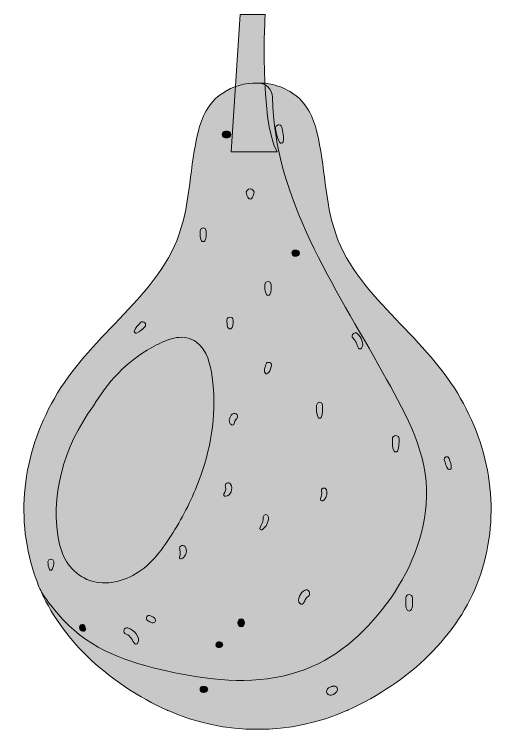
# Model space of a CAD drawing. Header units: inches. Extents: x 4230 to 5957, y -1858 to -103.
# Drawn here: x 5595.1 to 5920.7, y -586.1 to -102.7 of the extents above; entities that cross this region are included whole.
import ezdxf

# ---------------------------------------------------------------- set-up
doc = ezdxf.new("R2010")
doc.units = ezdxf.units.IN
doc.header["$MEASUREMENT"] = 0
doc.layers.add('Layer 1', color=7, linetype='Continuous')

# ---------------------------------------------------------------- blocks, each defined once
blk = doc.blocks.new('block 87')
at = {"layer": 'Layer 1', "true_color": 0xa57954}
h = blk.add_hatch(color=35, dxfattribs=at)
h.dxf.hatch_style = 2
edge = h.paths.add_edge_path()
edge.add_spline(control_points=[(5746.4053, -102.6694), (5746.4053, -102.6694), (5763.0224, -102.6694), (5763.0224, -102.6694), (5763.0224, -102.6694), (5759.0253, -172.6694), (5771.0253, -194.6694), (5771.0253, -194.6694), (5740.357, -194.6694), (5740.357, -194.6694), (5740.357, -194.6694), (5746.4053, -102.6694), (5746.4053, -102.6694)], knot_values=[0, 0, 0, 0, 1, 1, 1, 2, 2, 2, 3, 3, 3, 4, 4, 4, 4], degree=3, periodic=1)
at = {"layer": 'Layer 1', "lineweight": 0}
blk.add_open_spline([(5746.4053, -102.6694), (5746.4053, -102.6694), (5763.0224, -102.6694), (5763.0224, -102.6694), (5763.0224, -102.6694), (5759.0253, -172.6694), (5771.0253, -194.6694), (5771.0253, -194.6694), (5740.357, -194.6694), (5740.357, -194.6694), (5740.357, -194.6694), (5746.4053, -102.6694), (5746.4053, -102.6694)], degree=3, knots=[0, 0, 0, 0, 1, 1, 1, 2, 2, 2, 3, 3, 3, 4, 4, 4, 4], dxfattribs=at)
blk = doc.blocks.new('block 90')
at = {"layer": 'Layer 1', "true_color": 0x23700a}
h = blk.add_hatch(color=86, dxfattribs=at)
h.dxf.hatch_style = 2
edge = h.paths.add_edge_path()
edge.add_spline(control_points=[(5906.1962, -481.3043), (5892.6157, -518.4944), (5860.2787, -550.0053), (5818.4063, -569.0657), (5818.2166, -569.1512), (5818.0265, -569.2272), (5817.8461, -569.3127), (5780.7036, -586.0748), (5735.1465, -586.0748), (5698.0039, -569.3127), (5697.8138, -569.2272), (5697.6334, -569.1512), (5697.4438, -569.0657), (5658.848, -551.4964), (5628.3533, -523.3473), (5613.1767, -489.9275), (5613.1767, -489.9275), (5613.1767, -489.9275), (5613.1767, -489.918), (5611.8853, -487.0784), (5610.7172, -484.2104), (5609.6534, -481.3043), (5595.114, -441.474), (5600.4036, -397.6265), (5621.8761, -360.028), (5633.035, -340.4928), (5649.0848, -323.7686), (5665.3247, -306.8355), (5681.8118, -289.6555), (5697.9186, -271.6397), (5705.288, -250.49), (5713.1703, -227.8777), (5712.4868, -204.3727), (5718.1563, -181.4945), (5720.5402, -171.8836), (5724.8329, -161.7883), (5734.6243, -155.3779), (5741.3005, -151.0092), (5749.525, -148.2552), (5757.9202, -148.7205), (5761.3675, -148.5306), (5764.7865, -148.8819), (5768.0724, -149.6702), (5772.8116, -150.7908), (5777.2846, -152.8042), (5781.2165, -155.3779), (5791.0172, -161.7883), (5795.3006, -171.8836), (5797.6841, -181.4945), (5803.3632, -204.3727), (5802.6793, -227.8777), (5810.562, -250.49), (5817.9314, -271.6397), (5834.0383, -289.6555), (5850.5253, -306.8355), (5866.7652, -323.7686), (5882.815, -340.4928), (5893.9642, -360.028), (5915.4465, -397.6265), (5920.7361, -441.474), (5906.1962, -481.3043)], knot_values=[0, 0, 0, 0, 1, 1, 1, 2, 2, 2, 3, 3, 3, 4, 4, 4, 5, 5, 5, 6, 6, 6, 7, 7, 7, 8, 8, 8, 9, 9, 9, 10, 10, 10, 11, 11, 11, 12, 12, 12, 13, 13, 13, 14, 14, 14, 15, 15, 15, 16, 16, 16, 17, 17, 17, 18, 18, 18, 19, 19, 19, 20, 20, 20, 20], degree=3, periodic=1)
at = {"layer": 'Layer 1', "lineweight": 0}
blk.add_open_spline([(5906.1962, -481.3043), (5892.6157, -518.4944), (5860.2787, -550.0053), (5818.4063, -569.0657), (5818.2166, -569.1512), (5818.0265, -569.2272), (5817.8461, -569.3127), (5780.7036, -586.0748), (5735.1465, -586.0748), (5698.0039, -569.3127), (5697.8138, -569.2272), (5697.6334, -569.1512), (5697.4438, -569.0657), (5658.848, -551.4964), (5628.3533, -523.3473), (5613.1767, -489.9275), (5613.1767, -489.9275), (5613.1767, -489.9275), (5613.1767, -489.918), (5611.8853, -487.0784), (5610.7172, -484.2104), (5609.6534, -481.3043), (5595.114, -441.474), (5600.4036, -397.6265), (5621.8761, -360.028), (5633.035, -340.4928), (5649.0848, -323.7686), (5665.3247, -306.8355), (5681.8118, -289.6555), (5697.9186, -271.6397), (5705.288, -250.49), (5713.1703, -227.8777), (5712.4868, -204.3727), (5718.1563, -181.4945), (5720.5402, -171.8836), (5724.8329, -161.7883), (5734.6243, -155.3779), (5741.3005, -151.0092), (5749.525, -148.2552), (5757.9202, -148.7205), (5761.3675, -148.5306), (5764.7865, -148.8819), (5768.0724, -149.6702), (5772.8116, -150.7908), (5777.2846, -152.8042), (5781.2165, -155.3779), (5791.0172, -161.7883), (5795.3006, -171.8836), (5797.6841, -181.4945), (5803.3632, -204.3727), (5802.6793, -227.8777), (5810.562, -250.49), (5817.9314, -271.6397), (5834.0383, -289.6555), (5850.5253, -306.8355), (5866.7652, -323.7686), (5882.815, -340.4928), (5893.9642, -360.028), (5915.4465, -397.6265), (5920.7361, -441.474), (5906.1962, -481.3043)], degree=3, knots=[0, 0, 0, 0, 1, 1, 1, 2, 2, 2, 3, 3, 3, 4, 4, 4, 5, 5, 5, 6, 6, 6, 7, 7, 7, 8, 8, 8, 9, 9, 9, 10, 10, 10, 11, 11, 11, 12, 12, 12, 13, 13, 13, 14, 14, 14, 15, 15, 15, 16, 16, 16, 17, 17, 17, 18, 18, 18, 19, 19, 19, 20, 20, 20, 20], dxfattribs=at)
blk = doc.blocks.new('block 91')
at = {"layer": 'Layer 1', "true_color": 0x287f0c}
h = blk.add_hatch(color=86, dxfattribs=at)
h.dxf.hatch_style = 2
edge = h.paths.add_edge_path()
edge.add_spline(control_points=[(5847.1536, -493.9732), (5832.7848, -514.4962), (5813.5535, -532.6734), (5789.8203, -541.6765), (5763.514, -551.6578), (5734.6906, -550.2618), (5707.5102, -544.9434), (5681.6787, -539.8911), (5655.1725, -533.0533), (5634.9344, -515.2939), (5626.4822, -507.8578), (5619.3117, -499.2535), (5613.1767, -489.9275), (5613.1767, -489.9275), (5613.1767, -489.9275), (5613.1767, -489.918), (5611.8853, -487.0784), (5610.7172, -484.2104), (5609.6534, -481.3043), (5595.114, -441.474), (5600.4036, -397.6265), (5621.8761, -360.028), (5633.035, -340.4928), (5649.0848, -323.7686), (5665.3247, -306.8355), (5681.8118, -289.6555), (5697.9186, -271.6397), (5705.288, -250.49), (5713.1703, -227.8777), (5712.4868, -204.3727), (5718.1563, -181.4945), (5720.5402, -171.8836), (5724.8329, -161.7883), (5734.6243, -155.3779), (5741.3005, -151.0092), (5749.525, -148.2552), (5757.9202, -148.7205), (5757.9546, -148.7186), (5757.9891, -148.7168), (5758.0236, -148.715), (5763.4206, -148.4345), (5767.9029, -152.8344), (5767.9801, -158.2381), (5768.9465, -225.9183), (5809.7265, -284.8147), (5841.8733, -342.81), (5855.1978, -366.8278), (5870.5065, -392.6406), (5871.0954, -420.8751), (5871.6463, -447.0202), (5862.026, -472.719), (5847.1536, -493.9732)], knot_values=[0, 0, 0, 0, 1, 1, 1, 2, 2, 2, 3, 3, 3, 4, 4, 4, 5, 5, 5, 6, 6, 6, 7, 7, 7, 8, 8, 8, 9, 9, 9, 10, 10, 10, 11, 11, 11, 12, 12, 12, 13, 13, 13, 14, 14, 14, 15, 15, 15, 16, 16, 16, 17, 17, 17, 17], degree=3, periodic=1)
at = {"layer": 'Layer 1', "lineweight": 0}
blk.add_open_spline([(5847.1536, -493.9732), (5832.7848, -514.4962), (5813.5535, -532.6734), (5789.8203, -541.6765), (5763.514, -551.6578), (5734.6906, -550.2618), (5707.5102, -544.9434), (5681.6787, -539.8911), (5655.1725, -533.0533), (5634.9344, -515.2939), (5626.4822, -507.8578), (5619.3117, -499.2535), (5613.1767, -489.9275), (5613.1767, -489.9275), (5613.1767, -489.9275), (5613.1767, -489.918), (5611.8853, -487.0784), (5610.7172, -484.2104), (5609.6534, -481.3043), (5595.114, -441.474), (5600.4036, -397.6265), (5621.8761, -360.028), (5633.035, -340.4928), (5649.0848, -323.7686), (5665.3247, -306.8355), (5681.8118, -289.6555), (5697.9186, -271.6397), (5705.288, -250.49), (5713.1703, -227.8777), (5712.4868, -204.3727), (5718.1563, -181.4945), (5720.5402, -171.8836), (5724.8329, -161.7883), (5734.6243, -155.3779), (5741.3005, -151.0092), (5749.525, -148.2552), (5757.9202, -148.7205), (5757.9546, -148.7186), (5757.9891, -148.7168), (5758.0236, -148.715), (5763.4206, -148.4345), (5767.9029, -152.8344), (5767.9801, -158.2381), (5768.9465, -225.9183), (5809.7265, -284.8147), (5841.8733, -342.81), (5855.1978, -366.8278), (5870.5065, -392.6406), (5871.0954, -420.8751), (5871.6463, -447.0202), (5862.026, -472.719), (5847.1536, -493.9732)], degree=3, knots=[0, 0, 0, 0, 1, 1, 1, 2, 2, 2, 3, 3, 3, 4, 4, 4, 5, 5, 5, 6, 6, 6, 7, 7, 7, 8, 8, 8, 9, 9, 9, 10, 10, 10, 11, 11, 11, 12, 12, 12, 13, 13, 13, 14, 14, 14, 15, 15, 15, 16, 16, 16, 17, 17, 17, 17], dxfattribs=at)
blk = doc.blocks.new('block 92')
at = {"layer": 'Layer 1', "true_color": 0x559e35}
h = blk.add_hatch(color=95, dxfattribs=at)
h.dxf.hatch_style = 2
edge = h.paths.add_edge_path()
edge.add_spline(control_points=[(5727.5925, -345.7436), (5726.4262, -337.3755), (5724.2055, -327.801), (5717.0702, -322.4134), (5708.6449, -316.0516), (5698.8034, -319.9533), (5690.3795, -324.1853), (5673.2353, -332.7983), (5659.2046, -346.8295), (5649.2708, -363.1123), (5648.7449, -363.974), (5648.2385, -364.8496), (5647.7377, -365.7292), (5628.0501, -391.87), (5618.3797, -426.5056), (5625.4018, -457.9103), (5627.9068, -469.1132), (5634.736, -478.2672), (5645.7029, -482.1375), (5656.4784, -485.9402), (5668.8601, -482.568), (5678.0765, -476.5418), (5688.6697, -469.615), (5696.0948, -458.6309), (5702.6221, -448.0439), (5709.685, -436.5875), (5715.4602, -424.3352), (5719.9865, -411.6671), (5727.464, -390.7387), (5730.6706, -367.8324), (5727.5925, -345.7436)], knot_values=[0, 0, 0, 0, 1, 1, 1, 2, 2, 2, 3, 3, 3, 4, 4, 4, 5, 5, 5, 6, 6, 6, 7, 7, 7, 8, 8, 8, 9, 9, 9, 10, 10, 10, 10], degree=3, periodic=1)
at = {"layer": 'Layer 1', "lineweight": 0}
blk.add_open_spline([(5727.5925, -345.7436), (5726.4262, -337.3755), (5724.2055, -327.801), (5717.0702, -322.4134), (5708.6449, -316.0516), (5698.8034, -319.9533), (5690.3795, -324.1853), (5673.2353, -332.7983), (5659.2046, -346.8295), (5649.2708, -363.1123), (5648.7449, -363.974), (5648.2385, -364.8496), (5647.7377, -365.7292), (5628.0501, -391.87), (5618.3797, -426.5056), (5625.4018, -457.9103), (5627.9068, -469.1132), (5634.736, -478.2672), (5645.7029, -482.1375), (5656.4784, -485.9402), (5668.8601, -482.568), (5678.0765, -476.5418), (5688.6697, -469.615), (5696.0948, -458.6309), (5702.6221, -448.0439), (5709.685, -436.5875), (5715.4602, -424.3352), (5719.9865, -411.6671), (5727.464, -390.7387), (5730.6706, -367.8324), (5727.5925, -345.7436)], degree=3, knots=[0, 0, 0, 0, 1, 1, 1, 2, 2, 2, 3, 3, 3, 4, 4, 4, 5, 5, 5, 6, 6, 6, 7, 7, 7, 8, 8, 8, 9, 9, 9, 10, 10, 10, 10], dxfattribs=at)
blk = doc.blocks.new('block 89')
at = {"layer": 'Layer 1'}
for name in ['block 90', 'block 91', 'block 92']:
    blk.add_blockref(name, (0, 0), dxfattribs=at)
blk = doc.blocks.new('block 93')
at = {"layer": 'Layer 1', "true_color": 0x1c5807}
h = blk.add_hatch(color=88, dxfattribs=at)
h.dxf.hatch_style = 2
edge = h.paths.add_edge_path()
edge.add_spline(control_points=[(5785.2524, -261.08), (5784.6401, -260.6375), (5783.7402, -260.6738), (5783.0054, -260.5928), (5781.873, -260.4678), (5780.9194, -261.6362), (5780.9194, -262.6787), (5780.9194, -263.7213), (5781.873, -264.8896), (5783.0054, -264.7646), (5783.7402, -264.6836), (5784.6401, -264.7199), (5785.2524, -264.2775), (5786.4355, -263.4228), (5786.4355, -261.9346), (5785.2524, -261.08)], knot_values=[0, 0, 0, 0, 1, 1, 1, 2, 2, 2, 3, 3, 3, 4, 4, 4, 5, 5, 5, 5], degree=3, periodic=1)
at = {"layer": 'Layer 1', "lineweight": 0}
blk.add_open_spline([(5785.2524, -261.08), (5784.6401, -260.6375), (5783.7402, -260.6738), (5783.0054, -260.5928), (5781.873, -260.4678), (5780.9194, -261.6362), (5780.9194, -262.6787), (5780.9194, -263.7213), (5781.873, -264.8896), (5783.0054, -264.7646), (5783.7402, -264.6836), (5784.6401, -264.7199), (5785.2524, -264.2775), (5786.4355, -263.4228), (5786.4355, -261.9346), (5785.2524, -261.08)], degree=3, knots=[0, 0, 0, 0, 1, 1, 1, 2, 2, 2, 3, 3, 3, 4, 4, 4, 5, 5, 5, 5], dxfattribs=at)
blk = doc.blocks.new('block 94')
at = {"layer": 'Layer 1', "true_color": 0x1c5807}
h = blk.add_hatch(color=88, dxfattribs=at)
h.dxf.hatch_style = 2
edge = h.paths.add_edge_path()
edge.add_spline(control_points=[(5825.0015, -316.682), (5822.9922, -314.7122), (5819.8779, -317.829), (5821.9189, -319.7645), (5822.8125, -320.612), (5823.4595, -321.5679), (5824.0244, -322.6597), (5824.6421, -323.8534), (5824.7446, -325.1558), (5825.4849, -326.2922), (5826.0112, -327.1009), (5827.0532, -327.0487), (5827.5894, -326.2922), (5829.689, -323.3304), (5827.2217, -318.8582), (5825.0015, -316.682)], knot_values=[0, 0, 0, 0, 1, 1, 1, 2, 2, 2, 3, 3, 3, 4, 4, 4, 5, 5, 5, 5], degree=3, periodic=1)
at = {"layer": 'Layer 1', "lineweight": 0}
blk.add_open_spline([(5825.0015, -316.682), (5822.9922, -314.7122), (5819.8779, -317.829), (5821.9189, -319.7645), (5822.8125, -320.612), (5823.4595, -321.5679), (5824.0244, -322.6597), (5824.6421, -323.8534), (5824.7446, -325.1558), (5825.4849, -326.2922), (5826.0112, -327.1009), (5827.0532, -327.0487), (5827.5894, -326.2922), (5829.689, -323.3304), (5827.2217, -318.8582), (5825.0015, -316.682)], degree=3, knots=[0, 0, 0, 0, 1, 1, 1, 2, 2, 2, 3, 3, 3, 4, 4, 4, 5, 5, 5, 5], dxfattribs=at)
blk = doc.blocks.new('block 95')
at = {"layer": 'Layer 1', "true_color": 0x1c5807}
h = blk.add_hatch(color=88, dxfattribs=at)
h.dxf.hatch_style = 2
edge = h.paths.add_edge_path()
edge.add_spline(control_points=[(5852.752, -387.1725), (5852.7173, -384.2709), (5848.2871, -384.2709), (5848.252, -387.1725), (5848.2192, -389.9061), (5848.1416, -392.8357), (5849.3892, -395.3227), (5849.811, -396.1639), (5851.1934, -396.1639), (5851.6152, -395.3227), (5852.8628, -392.8357), (5852.7852, -389.9061), (5852.752, -387.1725)], knot_values=[0, 0, 0, 0, 1, 1, 1, 2, 2, 2, 3, 3, 3, 4, 4, 4, 4], degree=3, periodic=1)
at = {"layer": 'Layer 1', "lineweight": 0}
blk.add_open_spline([(5852.752, -387.1725), (5852.7173, -384.2709), (5848.2871, -384.2709), (5848.252, -387.1725), (5848.2192, -389.9061), (5848.1416, -392.8357), (5849.3892, -395.3227), (5849.811, -396.1639), (5851.1934, -396.1639), (5851.6152, -395.3227), (5852.8628, -392.8357), (5852.7852, -389.9061), (5852.752, -387.1725)], degree=3, knots=[0, 0, 0, 0, 1, 1, 1, 2, 2, 2, 3, 3, 3, 4, 4, 4, 4], dxfattribs=at)
blk = doc.blocks.new('block 96')
at = {"layer": 'Layer 1', "true_color": 0x1c5807}
h = blk.add_hatch(color=88, dxfattribs=at)
h.dxf.hatch_style = 2
edge = h.paths.add_edge_path()
edge.add_spline(control_points=[(5886.3315, -400.3157), (5885.6973, -398.2053), (5882.3604, -399.121), (5883.0317, -401.2254), (5883.6953, -403.3045), (5884.1919, -405.8384), (5885.7461, -407.4313), (5886.2725, -407.9706), (5887.4082, -407.7714), (5887.5483, -406.9556), (5887.9312, -404.727), (5886.9702, -402.4407), (5886.3315, -400.3157)], knot_values=[0, 0, 0, 0, 1, 1, 1, 2, 2, 2, 3, 3, 3, 4, 4, 4, 4], degree=3, periodic=1)
at = {"layer": 'Layer 1', "lineweight": 0}
blk.add_open_spline([(5886.3315, -400.3157), (5885.6973, -398.2053), (5882.3604, -399.121), (5883.0317, -401.2254), (5883.6953, -403.3045), (5884.1919, -405.8384), (5885.7461, -407.4313), (5886.2725, -407.9706), (5887.4082, -407.7714), (5887.5483, -406.9556), (5887.9312, -404.727), (5886.9702, -402.4407), (5886.3315, -400.3157)], degree=3, knots=[0, 0, 0, 0, 1, 1, 1, 2, 2, 2, 3, 3, 3, 4, 4, 4, 4], dxfattribs=at)
blk = doc.blocks.new('block 97')
at = {"layer": 'Layer 1', "true_color": 0x1c5807}
h = blk.add_hatch(color=88, dxfattribs=at)
h.dxf.hatch_style = 2
edge = h.paths.add_edge_path()
edge.add_spline(control_points=[(5804.0381, -421.2585), (5803.3687, -419.1328), (5800.0195, -420.0411), (5800.6929, -422.1807), (5801.2173, -423.8459), (5800.8511, -425.632), (5800.1514, -427.2), (5799.7383, -428.1265), (5800.6206, -429.2771), (5801.6265, -428.675), (5804.1885, -427.1422), (5804.9058, -424.0147), (5804.0381, -421.2585)], knot_values=[0, 0, 0, 0, 1, 1, 1, 2, 2, 2, 3, 3, 3, 4, 4, 4, 4], degree=3, periodic=1)
at = {"layer": 'Layer 1', "lineweight": 0}
blk.add_open_spline([(5804.0381, -421.2585), (5803.3687, -419.1328), (5800.0195, -420.0411), (5800.6929, -422.1807), (5801.2173, -423.8459), (5800.8511, -425.632), (5800.1514, -427.2), (5799.7383, -428.1265), (5800.6206, -429.2771), (5801.6265, -428.675), (5804.1885, -427.1422), (5804.9058, -424.0147), (5804.0381, -421.2585)], degree=3, knots=[0, 0, 0, 0, 1, 1, 1, 2, 2, 2, 3, 3, 3, 4, 4, 4, 4], dxfattribs=at)
blk = doc.blocks.new('block 98')
at = {"layer": 'Layer 1', "true_color": 0x1c5807}
h = blk.add_hatch(color=88, dxfattribs=at)
h.dxf.hatch_style = 2
edge = h.paths.add_edge_path()
edge.add_spline(control_points=[(5763.4893, -337.2677), (5763.2788, -338.0291), (5763.0679, -338.7904), (5762.8569, -339.5517), (5762.5825, -340.543), (5762.5278, -341.3024), (5762.6641, -342.3187), (5762.8008, -343.339), (5764.0474, -344.2025), (5764.9048, -343.2468), (5765.5835, -342.4899), (5766.0498, -341.8463), (5766.377, -340.8733), (5766.665, -340.0162), (5766.9531, -339.1591), (5767.2412, -338.302), (5768.0391, -335.929), (5764.1606, -334.8432), (5763.4893, -337.2677)], knot_values=[0, 0, 0, 0, 1, 1, 1, 2, 2, 2, 3, 3, 3, 4, 4, 4, 5, 5, 5, 6, 6, 6, 6], degree=3, periodic=1)
at = {"layer": 'Layer 1', "lineweight": 0}
blk.add_open_spline([(5763.4893, -337.2677), (5763.2788, -338.0291), (5763.0679, -338.7904), (5762.8569, -339.5517), (5762.5825, -340.543), (5762.5278, -341.3024), (5762.6641, -342.3187), (5762.8008, -343.339), (5764.0474, -344.2025), (5764.9048, -343.2468), (5765.5835, -342.4899), (5766.0498, -341.8463), (5766.377, -340.8733), (5766.665, -340.0162), (5766.9531, -339.1591), (5767.2412, -338.302), (5768.0391, -335.929), (5764.1606, -334.8432), (5763.4893, -337.2677)], degree=3, knots=[0, 0, 0, 0, 1, 1, 1, 2, 2, 2, 3, 3, 3, 4, 4, 4, 5, 5, 5, 6, 6, 6, 6], dxfattribs=at)
blk = doc.blocks.new('block 99')
at = {"layer": 'Layer 1', "true_color": 0x1c5807}
h = blk.add_hatch(color=88, dxfattribs=at)
h.dxf.hatch_style = 2
edge = h.paths.add_edge_path()
edge.add_spline(control_points=[(5723.5479, -247.6794), (5723.5239, -245.0498), (5719.4937, -245.0498), (5719.4697, -247.6794), (5719.4502, -249.8096), (5719.0835, -252.5436), (5720.3755, -254.3416), (5720.978, -255.1806), (5722.0391, -255.1806), (5722.6421, -254.3416), (5723.9336, -252.5436), (5723.5669, -249.8096), (5723.5479, -247.6794)], knot_values=[0, 0, 0, 0, 1, 1, 1, 2, 2, 2, 3, 3, 3, 4, 4, 4, 4], degree=3, periodic=1)
at = {"layer": 'Layer 1', "lineweight": 0}
blk.add_open_spline([(5723.5479, -247.6794), (5723.5239, -245.0498), (5719.4937, -245.0498), (5719.4697, -247.6794), (5719.4502, -249.8096), (5719.0835, -252.5436), (5720.3755, -254.3416), (5720.978, -255.1806), (5722.0391, -255.1806), (5722.6421, -254.3416), (5723.9336, -252.5436), (5723.5669, -249.8096), (5723.5479, -247.6794)], degree=3, knots=[0, 0, 0, 0, 1, 1, 1, 2, 2, 2, 3, 3, 3, 4, 4, 4, 4], dxfattribs=at)
blk = doc.blocks.new('block 100')
at = {"layer": 'Layer 1', "true_color": 0x1c5807}
h = blk.add_hatch(color=88, dxfattribs=at)
h.dxf.hatch_style = 2
edge = h.paths.add_edge_path()
edge.add_spline(control_points=[(5737.8203, -181.003), (5737.8203, -181.003), (5736.5078, -181.003), (5736.5078, -181.003), (5735.3198, -181.003), (5734.3281, -181.9945), (5734.3281, -183.1827), (5734.3281, -184.3708), (5735.3198, -185.3624), (5736.5078, -185.3624), (5736.5078, -185.3624), (5737.8203, -185.3624), (5737.8203, -185.3624), (5739.0083, -185.3624), (5740, -184.3708), (5740, -183.1827), (5740, -181.9945), (5739.0083, -181.003), (5737.8203, -181.003)], knot_values=[0, 0, 0, 0, 1, 1, 1, 2, 2, 2, 3, 3, 3, 4, 4, 4, 5, 5, 5, 6, 6, 6, 6], degree=3, periodic=1)
at = {"layer": 'Layer 1', "lineweight": 0}
blk.add_open_spline([(5737.8203, -181.003), (5737.8203, -181.003), (5736.5078, -181.003), (5736.5078, -181.003), (5735.3198, -181.003), (5734.3281, -181.9945), (5734.3281, -183.1827), (5734.3281, -184.3708), (5735.3198, -185.3624), (5736.5078, -185.3624), (5736.5078, -185.3624), (5737.8203, -185.3624), (5737.8203, -185.3624), (5739.0083, -185.3624), (5740, -184.3708), (5740, -183.1827), (5740, -181.9945), (5739.0083, -181.003), (5737.8203, -181.003)], degree=3, knots=[0, 0, 0, 0, 1, 1, 1, 2, 2, 2, 3, 3, 3, 4, 4, 4, 5, 5, 5, 6, 6, 6, 6], dxfattribs=at)
blk = doc.blocks.new('block 101')
at = {"layer": 'Layer 1', "true_color": 0x1c5807}
h = blk.add_hatch(color=88, dxfattribs=at)
h.dxf.hatch_style = 2
edge = h.paths.add_edge_path()
edge.add_spline(control_points=[(5774.2256, -178.1789), (5773.7173, -175.4549), (5769.5283, -176.603), (5770.0669, -179.3253), (5770.6738, -182.3917), (5771.0288, -185.6983), (5772.7349, -188.3714), (5773.2988, -189.2554), (5774.9097, -189.2413), (5775.1338, -188.0579), (5775.7559, -184.7726), (5774.8306, -181.4226), (5774.2256, -178.1789)], knot_values=[0, 0, 0, 0, 1, 1, 1, 2, 2, 2, 3, 3, 3, 4, 4, 4, 4], degree=3, periodic=1)
at = {"layer": 'Layer 1', "lineweight": 0}
blk.add_open_spline([(5774.2256, -178.1789), (5773.7173, -175.4549), (5769.5283, -176.603), (5770.0669, -179.3253), (5770.6738, -182.3917), (5771.0288, -185.6983), (5772.7349, -188.3714), (5773.2988, -189.2554), (5774.9097, -189.2413), (5775.1338, -188.0579), (5775.7559, -184.7726), (5774.8306, -181.4226), (5774.2256, -178.1789)], degree=3, knots=[0, 0, 0, 0, 1, 1, 1, 2, 2, 2, 3, 3, 3, 4, 4, 4, 4], dxfattribs=at)
blk = doc.blocks.new('block 102')
at = {"layer": 'Layer 1', "true_color": 0x1c5807}
h = blk.add_hatch(color=88, dxfattribs=at)
h.dxf.hatch_style = 2
edge = h.paths.add_edge_path()
edge.add_spline(control_points=[(5753.0068, -219.5323), (5751.3857, -219.5323), (5749.8618, -221.2424), (5750.4531, -222.8848), (5750.5288, -223.0947), (5750.6045, -223.3046), (5750.6807, -223.5143), (5750.7539, -223.7756), (5750.8789, -224.0067), (5751.0273, -224.2239), (5751.0356, -224.2592), (5751.0386, -224.2816), (5751.0542, -224.3344), (5751.1973, -224.9487), (5751.4624, -225.3736), (5751.833, -225.8667), (5752.4839, -226.7321), (5753.5303, -226.7321), (5754.1807, -225.8667), (5754.5518, -225.3736), (5754.8169, -224.9487), (5754.96, -224.3344), (5754.9673, -224.3015), (5754.9751, -224.2685), (5754.9829, -224.2356), (5755.0166, -224.1898), (5755.0498, -224.1458), (5755.0903, -224.0907), (5755.2983, -223.7354), (5755.4199, -223.2766), (5755.561, -222.8848), (5756.1523, -221.2424), (5754.6284, -219.5323), (5753.0068, -219.5323)], knot_values=[0, 0, 0, 0, 1, 1, 1, 2, 2, 2, 3, 3, 3, 4, 4, 4, 5, 5, 5, 6, 6, 6, 7, 7, 7, 8, 8, 8, 9, 9, 9, 10, 10, 10, 11, 11, 11, 11], degree=3, periodic=1)
at = {"layer": 'Layer 1', "lineweight": 0}
blk.add_open_spline([(5753.0068, -219.5323), (5751.3857, -219.5323), (5749.8618, -221.2424), (5750.4531, -222.8848), (5750.5288, -223.0947), (5750.6045, -223.3046), (5750.6807, -223.5143), (5750.7539, -223.7756), (5750.8789, -224.0067), (5751.0273, -224.2239), (5751.0356, -224.2592), (5751.0386, -224.2816), (5751.0542, -224.3344), (5751.1973, -224.9487), (5751.4624, -225.3736), (5751.833, -225.8667), (5752.4839, -226.7321), (5753.5303, -226.7321), (5754.1807, -225.8667), (5754.5518, -225.3736), (5754.8169, -224.9487), (5754.96, -224.3344), (5754.9673, -224.3015), (5754.9751, -224.2685), (5754.9829, -224.2356), (5755.0166, -224.1898), (5755.0498, -224.1458), (5755.0903, -224.0907), (5755.2983, -223.7354), (5755.4199, -223.2766), (5755.561, -222.8848), (5756.1523, -221.2424), (5754.6284, -219.5323), (5753.0068, -219.5323)], degree=3, knots=[0, 0, 0, 0, 1, 1, 1, 2, 2, 2, 3, 3, 3, 4, 4, 4, 5, 5, 5, 6, 6, 6, 7, 7, 7, 8, 8, 8, 9, 9, 9, 10, 10, 10, 11, 11, 11, 11], dxfattribs=at)
blk = doc.blocks.new('block 103')
at = {"layer": 'Layer 1', "true_color": 0x1c5807}
h = blk.add_hatch(color=88, dxfattribs=at)
h.dxf.hatch_style = 2
edge = h.paths.add_edge_path()
edge.add_spline(control_points=[(5679.6021, -309.2676), (5677.8823, -310.9331), (5676.291, -312.6194), (5675.4263, -314.877), (5675.1313, -315.6459), (5676.041, -316.5554), (5676.8101, -316.2609), (5679.0674, -315.3962), (5680.7539, -313.8047), (5682.4194, -312.085), (5684.2085, -310.2378), (5681.4492, -307.4786), (5679.6021, -309.2676)], knot_values=[0, 0, 0, 0, 1, 1, 1, 2, 2, 2, 3, 3, 3, 4, 4, 4, 4], degree=3, periodic=1)
at = {"layer": 'Layer 1', "lineweight": 0}
blk.add_open_spline([(5679.6021, -309.2676), (5677.8823, -310.9331), (5676.291, -312.6194), (5675.4263, -314.877), (5675.1313, -315.6459), (5676.041, -316.5554), (5676.8101, -316.2609), (5679.0674, -315.3962), (5680.7539, -313.8047), (5682.4194, -312.085), (5684.2085, -310.2378), (5681.4492, -307.4786), (5679.6021, -309.2676)], degree=3, knots=[0, 0, 0, 0, 1, 1, 1, 2, 2, 2, 3, 3, 3, 4, 4, 4, 4], dxfattribs=at)
blk = doc.blocks.new('block 104')
at = {"layer": 'Layer 1', "true_color": 0x1c5807}
h = blk.add_hatch(color=88, dxfattribs=at)
h.dxf.hatch_style = 2
edge = h.paths.add_edge_path()
edge.add_spline(control_points=[(5739.8921, -417.569), (5738.6079, -415.3795), (5735.4551, -417.2983), (5736.5327, -419.5327), (5737.248, -421.0169), (5736.3125, -422.7668), (5735.4453, -423.9484), (5734.9385, -424.6385), (5735.6157, -425.7324), (5736.437, -425.6765), (5740.3423, -425.4105), (5741.6636, -420.59), (5739.8921, -417.569)], knot_values=[0, 0, 0, 0, 1, 1, 1, 2, 2, 2, 3, 3, 3, 4, 4, 4, 4], degree=3, periodic=1)
at = {"layer": 'Layer 1', "lineweight": 0}
blk.add_open_spline([(5739.8921, -417.569), (5738.6079, -415.3795), (5735.4551, -417.2983), (5736.5327, -419.5327), (5737.248, -421.0169), (5736.3125, -422.7668), (5735.4453, -423.9484), (5734.9385, -424.6385), (5735.6157, -425.7324), (5736.437, -425.6765), (5740.3423, -425.4105), (5741.6636, -420.59), (5739.8921, -417.569)], degree=3, knots=[0, 0, 0, 0, 1, 1, 1, 2, 2, 2, 3, 3, 3, 4, 4, 4, 4], dxfattribs=at)
blk = doc.blocks.new('block 105')
at = {"layer": 'Layer 1', "true_color": 0x1c5807}
h = blk.add_hatch(color=88, dxfattribs=at)
h.dxf.hatch_style = 2
edge = h.paths.add_edge_path()
edge.add_spline(control_points=[(5789.3896, -488.7485), (5787.9033, -489.7847), (5786.7603, -491.0384), (5786.0596, -492.7213), (5785.4033, -494.2978), (5785.0635, -496.366), (5786.4478, -497.6464), (5787.0234, -498.1792), (5787.8257, -498.1644), (5788.4033, -497.6464), (5789.1978, -496.9337), (5789.4268, -496.0067), (5789.8706, -495.0757), (5790.2944, -494.1865), (5790.9526, -493.3733), (5791.7793, -492.8365), (5794.3442, -491.1711), (5791.8848, -487.0097), (5789.3896, -488.7485)], knot_values=[0, 0, 0, 0, 1, 1, 1, 2, 2, 2, 3, 3, 3, 4, 4, 4, 5, 5, 5, 6, 6, 6, 6], degree=3, periodic=1)
at = {"layer": 'Layer 1', "lineweight": 0}
blk.add_open_spline([(5789.3896, -488.7485), (5787.9033, -489.7847), (5786.7603, -491.0384), (5786.0596, -492.7213), (5785.4033, -494.2978), (5785.0635, -496.366), (5786.4478, -497.6464), (5787.0234, -498.1792), (5787.8257, -498.1644), (5788.4033, -497.6464), (5789.1978, -496.9337), (5789.4268, -496.0067), (5789.8706, -495.0757), (5790.2944, -494.1865), (5790.9526, -493.3733), (5791.7793, -492.8365), (5794.3442, -491.1711), (5791.8848, -487.0097), (5789.3896, -488.7485)], degree=3, knots=[0, 0, 0, 0, 1, 1, 1, 2, 2, 2, 3, 3, 3, 4, 4, 4, 5, 5, 5, 6, 6, 6, 6], dxfattribs=at)
blk = doc.blocks.new('block 106')
at = {"layer": 'Layer 1', "true_color": 0x1c5807}
h = blk.add_hatch(color=88, dxfattribs=at)
h.dxf.hatch_style = 2
edge = h.paths.add_edge_path()
edge.add_spline(control_points=[(5861.6816, -493.6672), (5861.624, -490.8565), (5857.3794, -490.8565), (5857.3223, -493.6672), (5857.2695, -496.2374), (5856.626, -500.1237), (5858.5073, -502.1611), (5859.0122, -502.7081), (5859.9912, -502.7081), (5860.4961, -502.1611), (5862.3774, -500.1237), (5861.7339, -496.2374), (5861.6816, -493.6672)], knot_values=[0, 0, 0, 0, 1, 1, 1, 2, 2, 2, 3, 3, 3, 4, 4, 4, 4], degree=3, periodic=1)
at = {"layer": 'Layer 1', "lineweight": 0}
blk.add_open_spline([(5861.6816, -493.6672), (5861.624, -490.8565), (5857.3794, -490.8565), (5857.3223, -493.6672), (5857.2695, -496.2374), (5856.626, -500.1237), (5858.5073, -502.1611), (5859.0122, -502.7081), (5859.9912, -502.7081), (5860.4961, -502.1611), (5862.3774, -500.1237), (5861.7339, -496.2374), (5861.6816, -493.6672)], degree=3, knots=[0, 0, 0, 0, 1, 1, 1, 2, 2, 2, 3, 3, 3, 4, 4, 4, 4], dxfattribs=at)
blk = doc.blocks.new('block 107')
at = {"layer": 'Layer 1', "true_color": 0x1c5807}
h = blk.add_hatch(color=88, dxfattribs=at)
h.dxf.hatch_style = 2
edge = h.paths.add_edge_path()
edge.add_spline(control_points=[(5747.0073, -507.9163), (5745.8164, -507.9163), (5744.7104, -508.9401), (5744.7573, -510.1663), (5744.7646, -510.3538), (5744.7715, -510.5413), (5744.7788, -510.7288), (5744.8013, -511.3142), (5745.0708, -511.9812), (5745.5269, -512.4191), (5746.2739, -513.3793), (5747.7407, -513.3793), (5748.4883, -512.4191), (5748.9438, -511.9812), (5749.2139, -511.3142), (5749.2358, -510.7288), (5749.2358, -510.7288), (5749.2573, -510.1663), (5749.2573, -510.1663), (5749.3042, -508.9401), (5748.1982, -507.9163), (5747.0073, -507.9163)], knot_values=[0, 0, 0, 0, 1, 1, 1, 2, 2, 2, 3, 3, 3, 4, 4, 4, 5, 5, 5, 6, 6, 6, 7, 7, 7, 7], degree=3, periodic=1)
at = {"layer": 'Layer 1', "lineweight": 0}
blk.add_open_spline([(5747.0073, -507.9163), (5745.8164, -507.9163), (5744.7104, -508.9401), (5744.7573, -510.1663), (5744.7646, -510.3538), (5744.7715, -510.5413), (5744.7788, -510.7288), (5744.8013, -511.3142), (5745.0708, -511.9812), (5745.5269, -512.4191), (5746.2739, -513.3793), (5747.7407, -513.3793), (5748.4883, -512.4191), (5748.9438, -511.9812), (5749.2139, -511.3142), (5749.2358, -510.7288), (5749.2358, -510.7288), (5749.2573, -510.1663), (5749.2573, -510.1663), (5749.3042, -508.9401), (5748.1982, -507.9163), (5747.0073, -507.9163)], degree=3, knots=[0, 0, 0, 0, 1, 1, 1, 2, 2, 2, 3, 3, 3, 4, 4, 4, 5, 5, 5, 6, 6, 6, 7, 7, 7, 7], dxfattribs=at)
blk = doc.blocks.new('block 108')
at = {"layer": 'Layer 1', "true_color": 0x1c5807}
h = blk.add_hatch(color=88, dxfattribs=at)
h.dxf.hatch_style = 2
edge = h.paths.add_edge_path()
edge.add_spline(control_points=[(5671.147, -513.8885), (5668.4839, -512.9111), (5667.3022, -517.2043), (5669.9756, -518.1373), (5673.1279, -519.2373), (5673.8062, -522.2139), (5675.7393, -524.5199), (5676.2334, -525.1093), (5677.3115, -524.9318), (5677.6533, -524.2732), (5679.9434, -519.8672), (5674.8774, -515.2573), (5671.147, -513.8885)], knot_values=[0, 0, 0, 0, 1, 1, 1, 2, 2, 2, 3, 3, 3, 4, 4, 4, 4], degree=3, periodic=1)
at = {"layer": 'Layer 1', "lineweight": 0}
blk.add_open_spline([(5671.147, -513.8885), (5668.4839, -512.9111), (5667.3022, -517.2043), (5669.9756, -518.1373), (5673.1279, -519.2373), (5673.8062, -522.2139), (5675.7393, -524.5199), (5676.2334, -525.1093), (5677.3115, -524.9318), (5677.6533, -524.2732), (5679.9434, -519.8672), (5674.8774, -515.2573), (5671.147, -513.8885)], degree=3, knots=[0, 0, 0, 0, 1, 1, 1, 2, 2, 2, 3, 3, 3, 4, 4, 4, 4], dxfattribs=at)
blk = doc.blocks.new('block 109')
at = {"layer": 'Layer 1', "true_color": 0x1c5807}
h = blk.add_hatch(color=88, dxfattribs=at)
h.dxf.hatch_style = 2
edge = h.paths.add_edge_path()
edge.add_spline(control_points=[(5723.6035, -553.5046), (5723.1406, -553.3052), (5722.7676, -553.182), (5722.2588, -553.159), (5722.0088, -553.1476), (5721.7588, -553.1364), (5721.5088, -553.125), (5720.3975, -553.0747), (5719.4697, -554.0906), (5719.4697, -555.1641), (5719.4697, -556.2375), (5720.3975, -557.2535), (5721.5088, -557.2031), (5721.7588, -557.1918), (5722.0088, -557.1805), (5722.2588, -557.1692), (5722.7676, -557.1461), (5723.1406, -557.0229), (5723.6035, -556.8235), (5724.8628, -556.2811), (5724.8628, -554.0471), (5723.6035, -553.5046)], knot_values=[0, 0, 0, 0, 1, 1, 1, 2, 2, 2, 3, 3, 3, 4, 4, 4, 5, 5, 5, 6, 6, 6, 7, 7, 7, 7], degree=3, periodic=1)
at = {"layer": 'Layer 1', "lineweight": 0}
blk.add_open_spline([(5723.6035, -553.5046), (5723.1406, -553.3052), (5722.7676, -553.182), (5722.2588, -553.159), (5722.0088, -553.1476), (5721.7588, -553.1364), (5721.5088, -553.125), (5720.3975, -553.0747), (5719.4697, -554.0906), (5719.4697, -555.1641), (5719.4697, -556.2375), (5720.3975, -557.2535), (5721.5088, -557.2031), (5721.7588, -557.1918), (5722.0088, -557.1805), (5722.2588, -557.1692), (5722.7676, -557.1461), (5723.1406, -557.0229), (5723.6035, -556.8235), (5724.8628, -556.2811), (5724.8628, -554.0471), (5723.6035, -553.5046)], degree=3, knots=[0, 0, 0, 0, 1, 1, 1, 2, 2, 2, 3, 3, 3, 4, 4, 4, 5, 5, 5, 6, 6, 6, 7, 7, 7, 7], dxfattribs=at)
blk = doc.blocks.new('block 110')
at = {"layer": 'Layer 1', "true_color": 0x1c5807}
h = blk.add_hatch(color=88, dxfattribs=at)
h.dxf.hatch_style = 2
edge = h.paths.add_edge_path()
edge.add_spline(control_points=[(5810.3882, -553.1762), (5809.7959, -552.9115), (5809.0527, -552.7191), (5808.4033, -552.9576), (5808.2671, -553.0078), (5808.1304, -553.058), (5807.9937, -553.1083), (5808.4834, -553.0597), (5808.3394, -553.0828), (5807.561, -553.1774), (5806.8442, -553.3749), (5806.1855, -553.7809), (5805.5293, -554.1243), (5804.2402, -554.7988), (5803.8613, -556.5684), (5804.5708, -557.7799), (5805.3145, -559.0496), (5806.9575, -559.4545), (5808.2266, -558.7385), (5808.9502, -558.33), (5809.6665, -557.9521), (5810.2065, -557.3431), (5810.7944, -556.8912), (5811.3418, -556.3802), (5811.4634, -555.6046), (5811.6167, -554.6255), (5811.3857, -553.6221), (5810.3882, -553.1762)], knot_values=[0, 0, 0, 0, 1, 1, 1, 2, 2, 2, 3, 3, 3, 4, 4, 4, 5, 5, 5, 6, 6, 6, 7, 7, 7, 8, 8, 8, 9, 9, 9, 9], degree=3, periodic=1)
at = {"layer": 'Layer 1', "lineweight": 0}
blk.add_open_spline([(5810.3882, -553.1762), (5809.7959, -552.9115), (5809.0527, -552.7191), (5808.4033, -552.9576), (5808.2671, -553.0078), (5808.1304, -553.058), (5807.9937, -553.1083), (5808.4834, -553.0597), (5808.3394, -553.0828), (5807.561, -553.1774), (5806.8442, -553.3749), (5806.1855, -553.7809), (5805.5293, -554.1243), (5804.2402, -554.7988), (5803.8613, -556.5684), (5804.5708, -557.7799), (5805.3145, -559.0496), (5806.9575, -559.4545), (5808.2266, -558.7385), (5808.9502, -558.33), (5809.6665, -557.9521), (5810.2065, -557.3431), (5810.7944, -556.8912), (5811.3418, -556.3802), (5811.4634, -555.6046), (5811.6167, -554.6255), (5811.3857, -553.6221), (5810.3882, -553.1762)], degree=3, knots=[0, 0, 0, 0, 1, 1, 1, 2, 2, 2, 3, 3, 3, 4, 4, 4, 5, 5, 5, 6, 6, 6, 7, 7, 7, 8, 8, 8, 9, 9, 9, 9], dxfattribs=at)
blk = doc.blocks.new('block 111')
at = {"layer": 'Layer 1', "true_color": 0x1c5807}
h = blk.add_hatch(color=88, dxfattribs=at)
h.dxf.hatch_style = 2
edge = h.paths.add_edge_path()
edge.add_spline(control_points=[(5734.2139, -524.0845), (5733.7041, -523.6373), (5733.1782, -523.4255), (5732.5376, -523.2446), (5731.2891, -522.8918), (5730.0161, -523.8769), (5730.0161, -525.1656), (5730.0161, -526.4542), (5731.2891, -527.4393), (5732.5376, -527.0866), (5733.1782, -526.9057), (5733.7041, -526.6938), (5734.2139, -526.2466), (5734.8115, -525.7223), (5734.8115, -524.6089), (5734.2139, -524.0845)], knot_values=[0, 0, 0, 0, 1, 1, 1, 2, 2, 2, 3, 3, 3, 4, 4, 4, 5, 5, 5, 5], degree=3, periodic=1)
at = {"layer": 'Layer 1', "lineweight": 0}
blk.add_open_spline([(5734.2139, -524.0845), (5733.7041, -523.6373), (5733.1782, -523.4255), (5732.5376, -523.2446), (5731.2891, -522.8918), (5730.0161, -523.8769), (5730.0161, -525.1656), (5730.0161, -526.4542), (5731.2891, -527.4393), (5732.5376, -527.0866), (5733.1782, -526.9057), (5733.7041, -526.6938), (5734.2139, -526.2466), (5734.8115, -525.7223), (5734.8115, -524.6089), (5734.2139, -524.0845)], degree=3, knots=[0, 0, 0, 0, 1, 1, 1, 2, 2, 2, 3, 3, 3, 4, 4, 4, 5, 5, 5, 5], dxfattribs=at)
blk = doc.blocks.new('block 112')
at = {"layer": 'Layer 1', "true_color": 0x1c5807}
h = blk.add_hatch(color=88, dxfattribs=at)
h.dxf.hatch_style = 2
edge = h.paths.add_edge_path()
edge.add_spline(control_points=[(5689.1489, -507.574), (5688.4048, -506.7669), (5687.2964, -506.287), (5686.354, -505.7396), (5685.4478, -505.2132), (5684.2544, -505.5242), (5683.7246, -506.4291), (5683.2188, -507.292), (5683.4805, -508.5849), (5684.4141, -509.0586), (5685.3765, -509.547), (5686.4131, -510.2555), (5687.4805, -510.4397), (5688.2495, -510.5723), (5689, -510.3633), (5689.417, -509.6517), (5689.8184, -508.9661), (5689.6733, -508.1432), (5689.1489, -507.574)], knot_values=[0, 0, 0, 0, 1, 1, 1, 2, 2, 2, 3, 3, 3, 4, 4, 4, 5, 5, 5, 6, 6, 6, 6], degree=3, periodic=1)
at = {"layer": 'Layer 1', "lineweight": 0}
blk.add_open_spline([(5689.1489, -507.574), (5688.4048, -506.7669), (5687.2964, -506.287), (5686.354, -505.7396), (5685.4478, -505.2132), (5684.2544, -505.5242), (5683.7246, -506.4291), (5683.2188, -507.292), (5683.4805, -508.5849), (5684.4141, -509.0586), (5685.3765, -509.547), (5686.4131, -510.2555), (5687.4805, -510.4397), (5688.2495, -510.5723), (5689, -510.3633), (5689.417, -509.6517), (5689.8184, -508.9661), (5689.6733, -508.1432), (5689.1489, -507.574)], degree=3, knots=[0, 0, 0, 0, 1, 1, 1, 2, 2, 2, 3, 3, 3, 4, 4, 4, 5, 5, 5, 6, 6, 6, 6], dxfattribs=at)
blk = doc.blocks.new('block 113')
at = {"layer": 'Layer 1', "true_color": 0x1c5807}
h = blk.add_hatch(color=88, dxfattribs=at)
h.dxf.hatch_style = 2
edge = h.paths.add_edge_path()
edge.add_spline(control_points=[(5617.5215, -469.6683), (5617.645, -471.4058), (5617.752, -473.1562), (5618.583, -474.7123), (5618.9575, -475.4142), (5620.0698, -475.4142), (5620.4448, -474.7123), (5621.2754, -473.1562), (5621.3823, -471.4058), (5621.5059, -469.6683), (5621.6885, -467.0995), (5617.3389, -467.0995), (5617.5215, -469.6683)], knot_values=[0, 0, 0, 0, 1, 1, 1, 2, 2, 2, 3, 3, 3, 4, 4, 4, 4], degree=3, periodic=1)
at = {"layer": 'Layer 1', "lineweight": 0}
blk.add_open_spline([(5617.5215, -469.6683), (5617.645, -471.4058), (5617.752, -473.1562), (5618.583, -474.7123), (5618.9575, -475.4142), (5620.0698, -475.4142), (5620.4448, -474.7123), (5621.2754, -473.1562), (5621.3823, -471.4058), (5621.5059, -469.6683), (5621.6885, -467.0995), (5617.3389, -467.0995), (5617.5215, -469.6683)], degree=3, knots=[0, 0, 0, 0, 1, 1, 1, 2, 2, 2, 3, 3, 3, 4, 4, 4, 4], dxfattribs=at)
blk = doc.blocks.new('block 114')
at = {"layer": 'Layer 1', "true_color": 0x1c5807}
h = blk.add_hatch(color=88, dxfattribs=at)
h.dxf.hatch_style = 2
edge = h.paths.add_edge_path()
edge.add_spline(control_points=[(5642.396, -513.6997), (5642.5273, -513.1113), (5642.3701, -512.4648), (5641.9229, -512.0176), (5641.0649, -511.1594), (5639.7261, -511.4211), (5639.0889, -512.3828), (5638.7051, -512.9614), (5638.6377, -513.6858), (5638.8105, -514.347), (5638.981, -514.9988), (5639.5166, -515.4222), (5640.0586, -515.7615), (5641.0693, -516.3937), (5642.5542, -516.0729), (5642.8613, -514.8217), (5642.9668, -514.3898), (5642.7642, -513.9178), (5642.396, -513.6997)], knot_values=[0, 0, 0, 0, 1, 1, 1, 2, 2, 2, 3, 3, 3, 4, 4, 4, 5, 5, 5, 6, 6, 6, 6], degree=3, periodic=1)
at = {"layer": 'Layer 1', "lineweight": 0}
blk.add_open_spline([(5642.396, -513.6997), (5642.5273, -513.1113), (5642.3701, -512.4648), (5641.9229, -512.0176), (5641.0649, -511.1594), (5639.7261, -511.4211), (5639.0889, -512.3828), (5638.7051, -512.9614), (5638.6377, -513.6858), (5638.8105, -514.347), (5638.981, -514.9988), (5639.5166, -515.4222), (5640.0586, -515.7615), (5641.0693, -516.3937), (5642.5542, -516.0729), (5642.8613, -514.8217), (5642.9668, -514.3898), (5642.7642, -513.9178), (5642.396, -513.6997)], degree=3, knots=[0, 0, 0, 0, 1, 1, 1, 2, 2, 2, 3, 3, 3, 4, 4, 4, 5, 5, 5, 6, 6, 6, 6], dxfattribs=at)
blk = doc.blocks.new('block 115')
at = {"layer": 'Layer 1', "true_color": 0x1c5807}
h = blk.add_hatch(color=88, dxfattribs=at)
h.dxf.hatch_style = 2
edge = h.paths.add_edge_path()
edge.add_spline(control_points=[(5761.7998, -439.6689), (5761.8594, -442.1802), (5760.8696, -444.5125), (5759.6089, -446.6415), (5759.0854, -447.5259), (5760.1309, -448.5911), (5761.02, -448.0525), (5763.979, -446.2595), (5765.2603, -443.0491), (5765.2686, -439.6689), (5765.2744, -437.4308), (5761.7471, -437.4334), (5761.7998, -439.6689)], knot_values=[0, 0, 0, 0, 1, 1, 1, 2, 2, 2, 3, 3, 3, 4, 4, 4, 4], degree=3, periodic=1)
at = {"layer": 'Layer 1', "lineweight": 0}
blk.add_open_spline([(5761.7998, -439.6689), (5761.8594, -442.1802), (5760.8696, -444.5125), (5759.6089, -446.6415), (5759.0854, -447.5259), (5760.1309, -448.5911), (5761.02, -448.0525), (5763.979, -446.2595), (5765.2603, -443.0491), (5765.2686, -439.6689), (5765.2744, -437.4308), (5761.7471, -437.4334), (5761.7998, -439.6689)], degree=3, knots=[0, 0, 0, 0, 1, 1, 1, 2, 2, 2, 3, 3, 3, 4, 4, 4, 4], dxfattribs=at)
blk = doc.blocks.new('block 116')
at = {"layer": 'Layer 1', "true_color": 0x1c5807}
h = blk.add_hatch(color=88, dxfattribs=at)
h.dxf.hatch_style = 2
edge = h.paths.add_edge_path()
edge.add_spline(control_points=[(5709.9043, -460.1569), (5709.0903, -457.5715), (5705.0166, -458.6761), (5705.8359, -461.2784), (5706.106, -462.1359), (5706.1543, -463.0093), (5706.1006, -463.9056), (5706.0723, -464.3737), (5706.2012, -464.7556), (5706.0933, -465.2153), (5705.9912, -465.6509), (5705.7915, -466.0597), (5705.6606, -466.4867), (5705.3901, -467.3684), (5706.356, -467.8931), (5707.0723, -467.5719), (5708.1094, -467.1068), (5709.2271, -465.8895), (5709.7402, -464.8914), (5710.4868, -463.4378), (5710.3804, -461.6701), (5709.9043, -460.1569)], knot_values=[0, 0, 0, 0, 1, 1, 1, 2, 2, 2, 3, 3, 3, 4, 4, 4, 5, 5, 5, 6, 6, 6, 7, 7, 7, 7], degree=3, periodic=1)
at = {"layer": 'Layer 1', "lineweight": 0}
blk.add_open_spline([(5709.9043, -460.1569), (5709.0903, -457.5715), (5705.0166, -458.6761), (5705.8359, -461.2784), (5706.106, -462.1359), (5706.1543, -463.0093), (5706.1006, -463.9056), (5706.0723, -464.3737), (5706.2012, -464.7556), (5706.0933, -465.2153), (5705.9912, -465.6509), (5705.7915, -466.0597), (5705.6606, -466.4867), (5705.3901, -467.3684), (5706.356, -467.8931), (5707.0723, -467.5719), (5708.1094, -467.1068), (5709.2271, -465.8895), (5709.7402, -464.8914), (5710.4868, -463.4378), (5710.3804, -461.6701), (5709.9043, -460.1569)], degree=3, knots=[0, 0, 0, 0, 1, 1, 1, 2, 2, 2, 3, 3, 3, 4, 4, 4, 5, 5, 5, 6, 6, 6, 7, 7, 7, 7], dxfattribs=at)
blk = doc.blocks.new('block 117')
at = {"layer": 'Layer 1', "true_color": 0x1c5807}
h = blk.add_hatch(color=88, dxfattribs=at)
h.dxf.hatch_style = 2
edge = h.paths.add_edge_path()
edge.add_spline(control_points=[(5744.3491, -371.0966), (5743.606, -369.8282), (5742.0435, -369.7976), (5740.9995, -370.6649), (5740.0649, -371.441), (5739.2593, -372.6693), (5739.0928, -373.8895), (5738.9897, -374.6447), (5739.0703, -375.3796), (5739.1924, -376.1313), (5739.3052, -376.8218), (5739.9678, -377.318), (5740.4785, -377.7099), (5741.1411, -378.218), (5742.0928, -377.6585), (5742.3032, -376.9675), (5742.6216, -375.9227), (5742.8296, -374.5363), (5743.584, -374.0147), (5744.5381, -373.3547), (5744.9707, -372.1573), (5744.3491, -371.0966)], knot_values=[0, 0, 0, 0, 1, 1, 1, 2, 2, 2, 3, 3, 3, 4, 4, 4, 5, 5, 5, 6, 6, 6, 7, 7, 7, 7], degree=3, periodic=1)
at = {"layer": 'Layer 1', "lineweight": 0}
blk.add_open_spline([(5744.3491, -371.0966), (5743.606, -369.8282), (5742.0435, -369.7976), (5740.9995, -370.6649), (5740.0649, -371.441), (5739.2593, -372.6693), (5739.0928, -373.8895), (5738.9897, -374.6447), (5739.0703, -375.3796), (5739.1924, -376.1313), (5739.3052, -376.8218), (5739.9678, -377.318), (5740.4785, -377.7099), (5741.1411, -378.218), (5742.0928, -377.6585), (5742.3032, -376.9675), (5742.6216, -375.9227), (5742.8296, -374.5363), (5743.584, -374.0147), (5744.5381, -373.3547), (5744.9707, -372.1573), (5744.3491, -371.0966)], degree=3, knots=[0, 0, 0, 0, 1, 1, 1, 2, 2, 2, 3, 3, 3, 4, 4, 4, 5, 5, 5, 6, 6, 6, 7, 7, 7, 7], dxfattribs=at)
blk = doc.blocks.new('block 118')
at = {"layer": 'Layer 1', "true_color": 0x1c5807}
h = blk.add_hatch(color=88, dxfattribs=at)
h.dxf.hatch_style = 2
edge = h.paths.add_edge_path()
edge.add_spline(control_points=[(5801.5674, -364.6736), (5801.5977, -362.0134), (5797.4121, -362.0134), (5797.4424, -364.6736), (5797.4736, -367.4162), (5797.2559, -370.2625), (5798.4521, -372.7883), (5798.8301, -373.5851), (5800.1797, -373.5851), (5800.5571, -372.7883), (5801.7539, -370.2625), (5801.5361, -367.4162), (5801.5674, -364.6736)], knot_values=[0, 0, 0, 0, 1, 1, 1, 2, 2, 2, 3, 3, 3, 4, 4, 4, 4], degree=3, periodic=1)
at = {"layer": 'Layer 1', "lineweight": 0}
blk.add_open_spline([(5801.5674, -364.6736), (5801.5977, -362.0134), (5797.4121, -362.0134), (5797.4424, -364.6736), (5797.4736, -367.4162), (5797.2559, -370.2625), (5798.4521, -372.7883), (5798.8301, -373.5851), (5800.1797, -373.5851), (5800.5571, -372.7883), (5801.7539, -370.2625), (5801.5361, -367.4162), (5801.5674, -364.6736)], degree=3, knots=[0, 0, 0, 0, 1, 1, 1, 2, 2, 2, 3, 3, 3, 4, 4, 4, 4], dxfattribs=at)
blk = doc.blocks.new('block 119')
at = {"layer": 'Layer 1', "true_color": 0x1c5807}
h = blk.add_hatch(color=88, dxfattribs=at)
h.dxf.hatch_style = 2
edge = h.paths.add_edge_path()
edge.add_spline(control_points=[(5767.1157, -283.6777), (5767.1157, -280.9571), (5762.897, -280.9571), (5762.897, -283.6777), (5762.897, -285.8358), (5762.6475, -288.4822), (5763.873, -290.3398), (5764.4307, -291.1845), (5765.5825, -291.1845), (5766.1396, -290.3398), (5767.3657, -288.4822), (5767.1157, -285.8358), (5767.1157, -283.6777)], knot_values=[0, 0, 0, 0, 1, 1, 1, 2, 2, 2, 3, 3, 3, 4, 4, 4, 4], degree=3, periodic=1)
at = {"layer": 'Layer 1', "lineweight": 0}
blk.add_open_spline([(5767.1157, -283.6777), (5767.1157, -280.9571), (5762.897, -280.9571), (5762.897, -283.6777), (5762.897, -285.8358), (5762.6475, -288.4822), (5763.873, -290.3398), (5764.4307, -291.1845), (5765.5825, -291.1845), (5766.1396, -290.3398), (5767.3657, -288.4822), (5767.1157, -285.8358), (5767.1157, -283.6777)], degree=3, knots=[0, 0, 0, 0, 1, 1, 1, 2, 2, 2, 3, 3, 3, 4, 4, 4, 4], dxfattribs=at)
blk = doc.blocks.new('block 120')
at = {"layer": 'Layer 1', "true_color": 0x1c5807}
h = blk.add_hatch(color=88, dxfattribs=at)
h.dxf.hatch_style = 2
edge = h.paths.add_edge_path()
edge.add_spline(control_points=[(5737.4219, -307.6765), (5737.4219, -307.6765), (5737.5615, -310.4456), (5737.5615, -310.4456), (5737.6152, -311.5182), (5737.9336, -312.2639), (5738.5962, -313.0877), (5739.0044, -313.5952), (5740.0107, -313.5952), (5740.4194, -313.0877), (5741.1147, -312.2233), (5741.3105, -311.5356), (5741.4541, -310.4456), (5741.5732, -309.5399), (5741.5479, -308.5892), (5741.5938, -307.6765), (5741.7295, -304.9862), (5737.2861, -304.9862), (5737.4219, -307.6765)], knot_values=[0, 0, 0, 0, 1, 1, 1, 2, 2, 2, 3, 3, 3, 4, 4, 4, 5, 5, 5, 6, 6, 6, 6], degree=3, periodic=1)
at = {"layer": 'Layer 1', "lineweight": 0}
blk.add_open_spline([(5737.4219, -307.6765), (5737.4219, -307.6765), (5737.5615, -310.4456), (5737.5615, -310.4456), (5737.6152, -311.5182), (5737.9336, -312.2639), (5738.5962, -313.0877), (5739.0044, -313.5952), (5740.0107, -313.5952), (5740.4194, -313.0877), (5741.1147, -312.2233), (5741.3105, -311.5356), (5741.4541, -310.4456), (5741.5732, -309.5399), (5741.5479, -308.5892), (5741.5938, -307.6765), (5741.7295, -304.9862), (5737.2861, -304.9862), (5737.4219, -307.6765)], degree=3, knots=[0, 0, 0, 0, 1, 1, 1, 2, 2, 2, 3, 3, 3, 4, 4, 4, 5, 5, 5, 6, 6, 6, 6], dxfattribs=at)
blk = doc.blocks.new('block 88')
at = {"layer": 'Layer 1'}
for name in ['block 89', 'block 101', 'block 100', 'block 102', 'block 99', 'block 93', 'block 119', 'block 103', 'block 120', 'block 94', 'block 98', 'block 118', 'block 117', 'block 95', 'block 96', 'block 104', 'block 97', 'block 115', 'block 116', 'block 113', 'block 105', 'block 106', 'block 112', 'block 114', 'block 107', 'block 108', 'block 111', 'block 109', 'block 110']:
    blk.add_blockref(name, (0, 0), dxfattribs=at)
blk = doc.blocks.new('block 86')
at = {"layer": 'Layer 1'}
for name in ['block 87', 'block 88']:
    blk.add_blockref(name, (0, 0), dxfattribs=at)

msp = doc.modelspace()

# ---------------------------------------------------------------- block references
at = {"layer": 'Layer 1'}
msp.add_blockref('block 86', (0, 0), dxfattribs=at)

doc.saveas('drawing.dxf')
